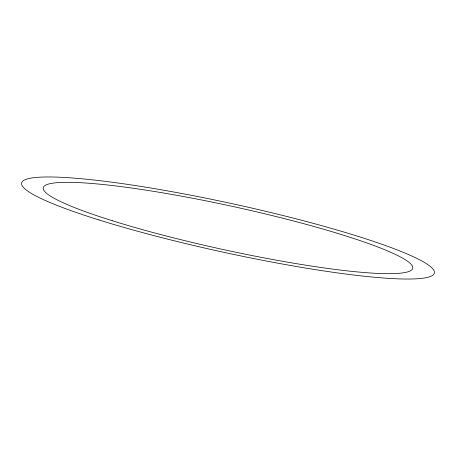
<?xml version="1.0" encoding="UTF-8"?>
<svg xmlns="http://www.w3.org/2000/svg" width="456" height="456" viewBox="0 0 456 456"><rect width="100%" height="100%" fill="white"/><g stroke="black" fill="none" stroke-linecap="round" stroke-linejoin="round"><path stroke-width="0.68" d="M99.032 219.974A211.248 24.647 12.3 0 0 432.111 275.663A211.248 24.647 12.3 0 0 152.857 188.362A211.248 24.647 12.3 0 0 99.032 219.974M112.575 220.818A189.063 22.059 12.3 0 0 410.679 270.659A189.063 22.059 12.3 0 0 160.746 192.523A189.063 22.059 12.3 0 0 112.575 220.818"/></g></svg>
